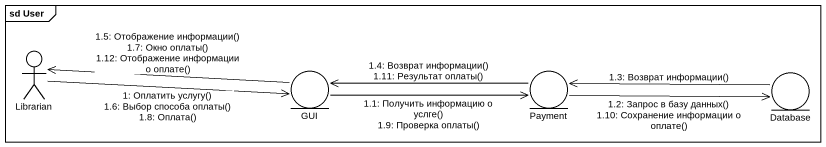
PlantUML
@startuml
mainframe sd User
actor Librarian
entity GUI
entity Payment
entity "Database" as Database_
Librarian -right-> GUI : 1: Оплатить услугу()\n1.6: Выбор способа оплаты()\n1.8: Оплата()
GUI -right-> Payment : 1.1: Получить информацию о услге()\n1.9: Проверка оплаты()
Payment -right-> Database_ : 1.2: Запрос в базу данных()\n1.10: Сохранение информации о оплате()
Database_ -left-> Payment : 1.3: Возврат информации()
Payment -left-> GUI : 1.4: Возврат информации()\n1.11: Результат оплаты()
GUI -left-> Librarian : 1.5: Отображение информации()\n1.7: Окно оплаты()\n1.12: Отображение информации о оплате()
@enduml
